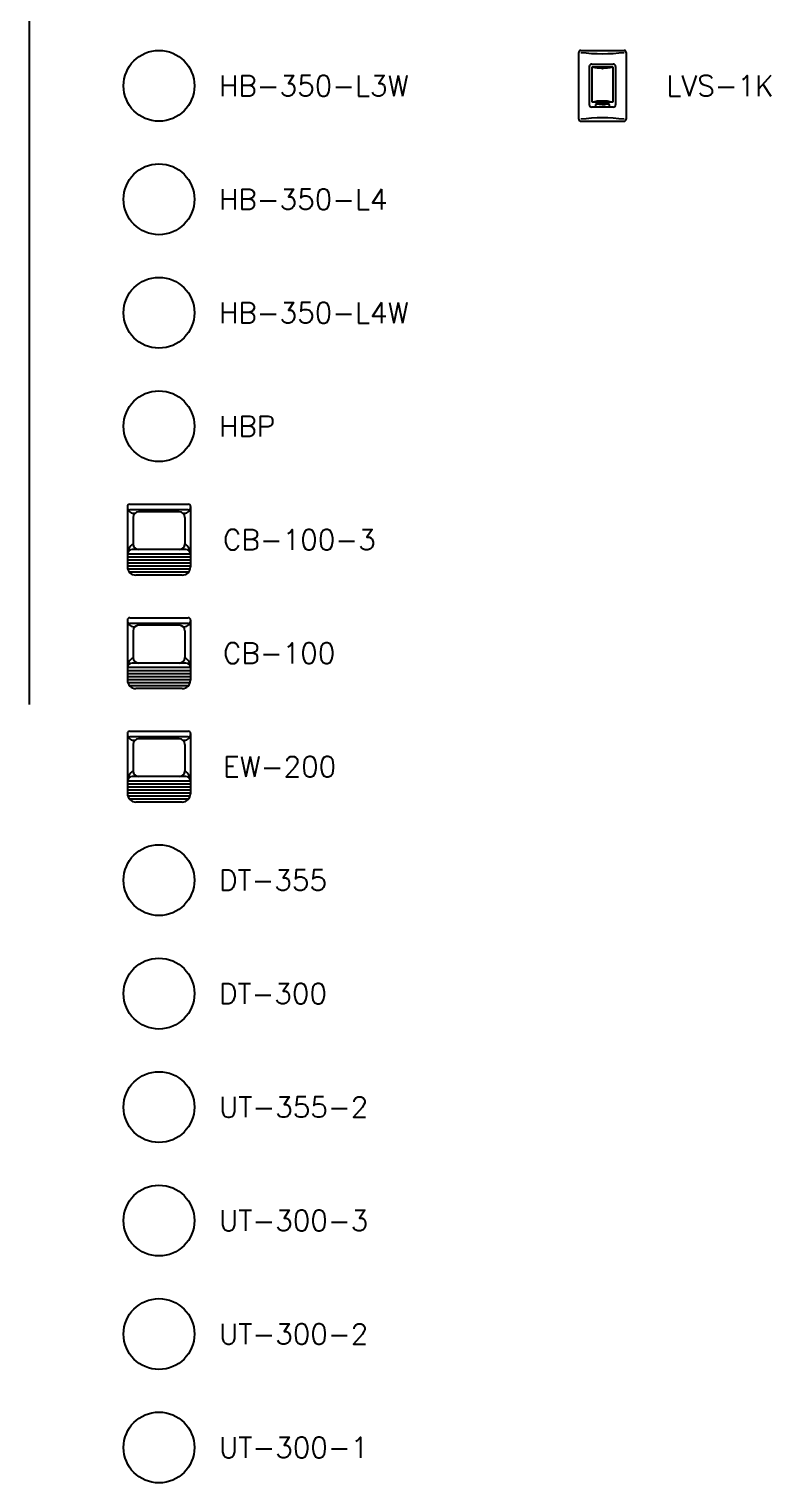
# Model space of a CAD drawing. Header units: inches. Extents: x -179 to 78, y 1 to 666.
# Drawn here: x -77.59 to -68.9, y 177.58 to 194.62 of the extents above; entities that cross this region are included whole.
import ezdxf

# ---------------------------------------------------------------- set-up
doc = ezdxf.new("R2010")
doc.units = ezdxf.units.IN
doc.header["$MEASUREMENT"] = 0
doc.styles.add('ROMANS', font='ROMANS.shx')

# ---------------------------------------------------------------- blocks, each defined once
blk = doc.blocks.new('CB-100-3')
for p, q in [((-0.37, 0.388), (-0.37, 0.376)), ((-0.369, 0.373), (-0.369, -0.317)), ((-0.343, 0.415), (0.343, 0.415)), ((0.343, 0.349), (-0.343, 0.349)), ((0.369, 0.373), (0.369, -0.317)), ((0.37, 0.388), (0.37, 0.376)), ((-0.303, 0.261), (-0.303, -0.05)), ((0.238, 0.327), (-0.238, 0.327)), ((0.303, 0.261), (0.303, -0.05)), ((0.369, -0.169), (-0.369, -0.169)), ((0.315, -0.116), (-0.315, -0.116)), ((0.369, -0.205), (-0.369, -0.205)), ((0.369, -0.24), (-0.369, -0.24)), ((0.369, -0.276), (-0.369, -0.276)), ((0.369, -0.311), (-0.369, -0.311)), ((0.365, -0.347), (-0.365, -0.347)), ((0.345, -0.382), (-0.345, -0.382)), ((0.271, -0.415), (-0.271, -0.415))]:
    blk.add_line(p, q)
for centre, radius, start, end in [((-0.343, 0.388), 0.027, 90, 180), ((-0.343, 0.376), 0.027, 180, 270), ((-0.294, 0.386), 0.0762, 189.3383, 280.3118), ((0.294, 0.386), 0.0762, 259.6882, 350.6617), ((0.343, 0.388), 0.027, 0, 90), ((0.343, 0.376), 0.027, 270, 0), ((-0.238, 0.261), 0.0657, 90, 180), ((0.238, 0.261), 0.0657, 0, 90), ((-0.228, -0.17), 0.142, 122.1791, 180.2423), ((-0.315, -0.17), 0.0548, 90, 180), ((-0.238, -0.05), 0.0657, 180, 270), ((0.238, -0.05), 0.0657, 270, 0), ((0.228, -0.17), 0.142, 359.7577, 57.8209), ((0.315, -0.17), 0.0548, 0, 90), ((-0.271, -0.317), 0.0983, 180, 270), ((0.271, -0.317), 0.0983, 270, 0)]:
    blk.add_arc(centre, radius, start, end)
at = {"insert": (0.75, 0), "char_height": 0.24, "width": 5.724, "attachment_point": 4, "style": 'ROMANS'}
blk.add_mtext('CB-100-3', dxfattribs=at)
blk = doc.blocks.new('EW-200')
for p, q in [((-0.37, 0.388), (-0.37, 0.376)), ((-0.369, 0.373), (-0.369, -0.317)), ((-0.343, 0.415), (0.343, 0.415)), ((0.343, 0.349), (-0.343, 0.349)), ((0.369, 0.373), (0.369, -0.317)), ((0.37, 0.388), (0.37, 0.376)), ((-0.303, 0.261), (-0.303, -0.05)), ((0.238, 0.327), (-0.238, 0.327)), ((0.303, 0.261), (0.303, -0.05)), ((0.369, -0.169), (-0.369, -0.169)), ((0.315, -0.116), (-0.315, -0.116)), ((0.369, -0.205), (-0.369, -0.205)), ((0.369, -0.24), (-0.369, -0.24)), ((0.369, -0.276), (-0.369, -0.276)), ((0.369, -0.311), (-0.369, -0.311)), ((0.365, -0.347), (-0.365, -0.347)), ((0.345, -0.382), (-0.345, -0.382)), ((0.271, -0.415), (-0.271, -0.415))]:
    blk.add_line(p, q)
for centre, radius, start, end in [((-0.343, 0.388), 0.027, 90, 180), ((-0.343, 0.376), 0.027, 180, 270), ((-0.294, 0.386), 0.0762, 189.3383, 280.3118), ((0.294, 0.386), 0.0762, 259.6882, 350.6617), ((0.343, 0.388), 0.027, 0, 90), ((0.343, 0.376), 0.027, 270, 0), ((-0.238, 0.261), 0.0657, 90, 180), ((0.238, 0.261), 0.0657, 0, 90), ((-0.228, -0.17), 0.142, 122.1791, 180.2423), ((-0.315, -0.17), 0.0548, 90, 180), ((-0.238, -0.05), 0.0657, 180, 270), ((0.238, -0.05), 0.0657, 270, 0), ((0.228, -0.17), 0.142, 359.7577, 57.8209), ((0.315, -0.17), 0.0548, 0, 90), ((-0.271, -0.317), 0.0983, 180, 270), ((0.271, -0.317), 0.0983, 270, 0)]:
    blk.add_arc(centre, radius, start, end)
at = {"insert": (0.75, 0), "char_height": 0.24, "width": 5.724, "attachment_point": 4, "style": 'ROMANS'}
blk.add_mtext('EW-200', dxfattribs=at)
blk = doc.blocks.new('HB-350-L3W')
blk.add_circle((0, 0), 0.415)
at = {"style": 'ROMANS'}
blk.add_text('HB-350-L3W', height=0.24, dxfattribs=at).set_placement((0.704, -0.12))
blk = doc.blocks.new('HB-350-L4')
blk.add_circle((0, 0), 0.415)
at = {"style": 'ROMANS'}
blk.add_text('HB-350-L4', height=0.24, dxfattribs=at).set_placement((0.704, -0.12))
blk = doc.blocks.new('HB-350-L4W')
blk.add_circle((0, 0), 0.415)
at = {"style": 'ROMANS'}
blk.add_text('HB-350-L4W', height=0.24, dxfattribs=at).set_placement((0.704, -0.12))
blk = doc.blocks.new('HBP')
blk.add_circle((0, 0), 0.415)
at = {"style": 'ROMANS'}
blk.add_text('HBP', height=0.24, dxfattribs=at).set_placement((0.704, -0.12))
blk = doc.blocks.new('DT-355')
blk.add_circle((0, 0), 0.415)
at = {"style": 'ROMANS'}
blk.add_text('DT-355', height=0.24, dxfattribs=at).set_placement((0.704, -0.12))
blk = doc.blocks.new('DT-300')
blk.add_circle((0, 0), 0.415)
at = {"style": 'ROMANS'}
blk.add_text('DT-300', height=0.24, dxfattribs=at).set_placement((0.704, -0.12))
blk = doc.blocks.new('LVS-1K')
h = blk.add_hatch(color=256)
edge = h.paths.add_edge_path()
edge.add_spline(control_points=[(-0.028, -0.232), (-0.028, -0.233), (-0.028, -0.235), (-0.028, -0.236), (-0.028, -0.236), (-0.028, -0.236), (-0.028, -0.236), (-0.028, -0.236), (-0.028, -0.236), (-0.028, -0.235), (-0.028, -0.234), (-0.027, -0.233), (-0.027, -0.232), (-0.027, -0.232), (-0.025, -0.226), (-0.025, -0.226), (-0.025, -0.226), (-0.023, -0.226), (-0.023, -0.226), (-0.023, -0.226), (-0.027, -0.238), (-0.027, -0.238), (-0.027, -0.238), (-0.03, -0.238), (-0.03, -0.238), (-0.03, -0.238), (-0.03, -0.233), (-0.03, -0.233), (-0.029, -0.232), (-0.029, -0.231), (-0.029, -0.23), (-0.029, -0.23), (-0.029, -0.23), (-0.029, -0.23), (-0.03, -0.231), (-0.03, -0.232), (-0.03, -0.233), (-0.03, -0.233), (-0.032, -0.238), (-0.032, -0.238), (-0.032, -0.238), (-0.035, -0.238), (-0.035, -0.238), (-0.035, -0.238), (-0.034, -0.226), (-0.034, -0.226), (-0.034, -0.226), (-0.032, -0.226), (-0.032, -0.226), (-0.032, -0.226), (-0.033, -0.232), (-0.033, -0.232), (-0.033, -0.233), (-0.033, -0.234), (-0.033, -0.235), (-0.033, -0.236), (-0.033, -0.236), (-0.033, -0.236), (-0.033, -0.236), (-0.033, -0.236), (-0.033, -0.236), (-0.033, -0.235), (-0.032, -0.233), (-0.032, -0.232), (-0.032, -0.232), (-0.029, -0.226), (-0.029, -0.226), (-0.029, -0.226), (-0.028, -0.226), (-0.028, -0.226), (-0.028, -0.226), (-0.028, -0.232), (-0.028, -0.232)], knot_values=[0, 0, 0, 0, 1, 1, 1, 2, 2, 2, 3, 3, 3, 4, 4, 4, 5, 5, 5, 6, 6, 6, 7, 7, 7, 8, 8, 8, 9, 9, 9, 10, 10, 10, 11, 11, 11, 12, 12, 12, 13, 13, 13, 14, 14, 14, 15, 15, 15, 16, 16, 16, 17, 17, 17, 18, 18, 18, 19, 19, 19, 20, 20, 20, 21, 21, 21, 22, 22, 22, 23, 23, 23, 24, 24, 24, 24], degree=3, periodic=0)
h = blk.add_hatch(color=256)
edge = h.paths.add_edge_path()
edge.add_spline(control_points=[(-0.018, -0.238), (-0.018, -0.237), (-0.018, -0.237), (-0.018, -0.236), (-0.018, -0.236), (-0.017, -0.231), (-0.017, -0.231), (-0.017, -0.23), (-0.017, -0.229), (-0.019, -0.229), (-0.022, -0.229), (-0.023, -0.23), (-0.023, -0.232), (-0.023, -0.232), (-0.021, -0.232), (-0.021, -0.232), (-0.021, -0.231), (-0.021, -0.23), (-0.02, -0.23), (-0.019, -0.23), (-0.019, -0.23), (-0.019, -0.231), (-0.019, -0.232), (-0.019, -0.232), (-0.02, -0.232), (-0.022, -0.233), (-0.023, -0.233), (-0.024, -0.235), (-0.024, -0.237), (-0.024, -0.238), (-0.022, -0.238), (-0.021, -0.238), (-0.021, -0.237), (-0.02, -0.237), (-0.02, -0.237), (-0.02, -0.237), (-0.02, -0.237), (-0.02, -0.237), (-0.02, -0.237), (-0.02, -0.238), (-0.02, -0.238), (-0.018, -0.238), (-0.018, -0.238)], knot_values=[0, 0, 0, 0, 1, 1, 1, 2, 2, 2, 3, 3, 3, 4, 4, 4, 5, 5, 5, 6, 6, 6, 7, 7, 7, 8, 8, 8, 9, 9, 9, 10, 10, 10, 11, 11, 11, 12, 12, 12, 13, 13, 13, 14, 14, 14, 14], degree=3, periodic=0)
edge = h.paths.add_edge_path()
edge.add_spline(control_points=[(-0.02, -0.234), (-0.02, -0.235), (-0.02, -0.236), (-0.021, -0.236), (-0.022, -0.236), (-0.022, -0.236), (-0.022, -0.235), (-0.022, -0.235), (-0.022, -0.234), (-0.021, -0.234), (-0.021, -0.234), (-0.02, -0.233), (-0.019, -0.233), (-0.019, -0.233), (-0.02, -0.234), (-0.02, -0.234)], knot_values=[0, 0, 0, 0, 1, 1, 1, 2, 2, 2, 3, 3, 3, 4, 4, 4, 5, 5, 5, 5], degree=3, periodic=0)
h = blk.add_hatch(color=256)
edge = h.paths.add_edge_path()
edge.add_spline(control_points=[(-0.014, -0.238), (-0.015, -0.238), (-0.016, -0.238), (-0.016, -0.236), (-0.016, -0.236), (-0.015, -0.231), (-0.015, -0.231), (-0.015, -0.231), (-0.016, -0.231), (-0.016, -0.231), (-0.016, -0.231), (-0.015, -0.229), (-0.015, -0.229), (-0.015, -0.229), (-0.015, -0.229), (-0.015, -0.229), (-0.015, -0.229), (-0.014, -0.227), (-0.014, -0.227), (-0.014, -0.227), (-0.012, -0.227), (-0.012, -0.227), (-0.012, -0.227), (-0.013, -0.229), (-0.013, -0.229), (-0.013, -0.229), (-0.012, -0.229), (-0.012, -0.229), (-0.012, -0.229), (-0.012, -0.231), (-0.012, -0.231), (-0.012, -0.231), (-0.013, -0.231), (-0.013, -0.231), (-0.013, -0.231), (-0.014, -0.236), (-0.014, -0.236), (-0.014, -0.236), (-0.013, -0.236), (-0.013, -0.236), (-0.013, -0.236), (-0.014, -0.238), (-0.014, -0.238)], knot_values=[0, 0, 0, 0, 1, 1, 1, 2, 2, 2, 3, 3, 3, 4, 4, 4, 5, 5, 5, 6, 6, 6, 7, 7, 7, 8, 8, 8, 9, 9, 9, 10, 10, 10, 11, 11, 11, 12, 12, 12, 13, 13, 13, 14, 14, 14, 14], degree=3, periodic=0)
h = blk.add_hatch(color=256)
edge = h.paths.add_edge_path()
edge.add_spline(control_points=[(-0.009, -0.238), (-0.011, -0.238), (-0.012, -0.238), (-0.012, -0.236), (-0.012, -0.236), (-0.011, -0.231), (-0.011, -0.231), (-0.011, -0.231), (-0.011, -0.231), (-0.011, -0.231), (-0.011, -0.231), (-0.011, -0.229), (-0.011, -0.229), (-0.011, -0.229), (-0.01, -0.229), (-0.01, -0.229), (-0.01, -0.229), (-0.01, -0.227), (-0.01, -0.227), (-0.01, -0.227), (-0.008, -0.227), (-0.008, -0.227), (-0.008, -0.227), (-0.008, -0.229), (-0.008, -0.229), (-0.008, -0.229), (-0.008, -0.229), (-0.008, -0.229), (-0.008, -0.229), (-0.008, -0.231), (-0.008, -0.231), (-0.008, -0.231), (-0.009, -0.231), (-0.009, -0.231), (-0.009, -0.231), (-0.01, -0.236), (-0.01, -0.236), (-0.01, -0.236), (-0.009, -0.236), (-0.009, -0.236), (-0.009, -0.236), (-0.009, -0.238), (-0.009, -0.238)], knot_values=[0, 0, 0, 0, 1, 1, 1, 2, 2, 2, 3, 3, 3, 4, 4, 4, 5, 5, 5, 6, 6, 6, 7, 7, 7, 8, 8, 8, 9, 9, 9, 10, 10, 10, 11, 11, 11, 12, 12, 12, 13, 13, 13, 14, 14, 14, 14], degree=3, periodic=0)
h = blk.add_hatch(color=256)
edge = h.paths.add_edge_path()
edge.add_spline(control_points=[(0, -0.23), (0, -0.229), (0, -0.228), (-0.001, -0.228), (-0.001, -0.228), (-0.002, -0.228), (-0.002, -0.229), (-0.002, -0.23), (-0.002, -0.23), (-0.001, -0.23), (-0.001, -0.231), (0, -0.232), (0.001, -0.232), (0.002, -0.233), (0.002, -0.234), (0.001, -0.235), (0.001, -0.237), (-0.001, -0.238), (-0.003, -0.238), (-0.005, -0.238), (-0.006, -0.237), (-0.006, -0.234), (-0.006, -0.234), (-0.005, -0.234), (-0.005, -0.234), (-0.005, -0.234), (-0.003, -0.234), (-0.003, -0.234), (-0.003, -0.234), (-0.003, -0.234), (-0.003, -0.234), (-0.004, -0.235), (-0.004, -0.236), (-0.002, -0.236), (-0.002, -0.236), (-0.001, -0.236), (-0.001, -0.235), (-0.001, -0.234), (-0.001, -0.234), (-0.001, -0.233), (-0.002, -0.233), (-0.004, -0.232), (-0.004, -0.231), (-0.004, -0.23), (-0.004, -0.23), (-0.004, -0.229), (-0.004, -0.227), (-0.003, -0.226), (0, -0.226), (0.003, -0.226), (0.002, -0.229), (0.002, -0.23), (0.002, -0.23), (0, -0.23), (0, -0.23)], knot_values=[0, 0, 0, 0, 1, 1, 1, 2, 2, 2, 3, 3, 3, 4, 4, 4, 5, 5, 5, 6, 6, 6, 7, 7, 7, 8, 8, 8, 9, 9, 9, 10, 10, 10, 11, 11, 11, 12, 12, 12, 13, 13, 13, 14, 14, 14, 15, 15, 15, 16, 16, 16, 17, 17, 17, 18, 18, 18, 18], degree=3, periodic=0)
h = blk.add_hatch(color=256)
edge = h.paths.add_edge_path(flags=16)
edge.add_spline(control_points=[(0.005, -0.238), (0.004, -0.238), (0.002, -0.238), (0.003, -0.236), (0.003, -0.236), (0.004, -0.231), (0.004, -0.231), (0.004, -0.231), (0.003, -0.231), (0.003, -0.231), (0.003, -0.231), (0.003, -0.229), (0.003, -0.229), (0.003, -0.229), (0.004, -0.229), (0.004, -0.229), (0.004, -0.229), (0.005, -0.227), (0.005, -0.227), (0.005, -0.227), (0.007, -0.227), (0.007, -0.227), (0.007, -0.227), (0.006, -0.229), (0.006, -0.229), (0.006, -0.229), (0.007, -0.229), (0.007, -0.229), (0.007, -0.229), (0.007, -0.231), (0.007, -0.231), (0.007, -0.231), (0.006, -0.231), (0.006, -0.231), (0.006, -0.231), (0.005, -0.236), (0.005, -0.236), (0.005, -0.236), (0.005, -0.236), (0.006, -0.236), (0.006, -0.236), (0.005, -0.238), (0.005, -0.238)], knot_values=[0, 0, 0, 0, 1, 1, 1, 2, 2, 2, 3, 3, 3, 4, 4, 4, 5, 5, 5, 6, 6, 6, 7, 7, 7, 8, 8, 8, 9, 9, 9, 10, 10, 10, 11, 11, 11, 12, 12, 12, 13, 13, 13, 14, 14, 14, 14], degree=3, periodic=0)
h = blk.add_hatch(color=256)
edge = h.paths.add_edge_path(flags=16)
edge.add_spline(control_points=[(0.009, -0.238), (0.012, -0.238), (0.013, -0.237), (0.013, -0.234), (0.014, -0.231), (0.014, -0.229), (0.011, -0.229), (0.008, -0.229), (0.008, -0.231), (0.007, -0.234), (0.007, -0.237), (0.007, -0.238), (0.009, -0.238)], knot_values=[0, 0, 0, 0, 1, 1, 1, 2, 2, 2, 3, 3, 3, 4, 4, 4, 4], degree=3, periodic=0)
edge = h.paths.add_edge_path(flags=16)
edge.add_spline(control_points=[(0.009, -0.232), (0.01, -0.231), (0.01, -0.23), (0.011, -0.23), (0.012, -0.23), (0.012, -0.231), (0.012, -0.232), (0.012, -0.232), (0.011, -0.235), (0.011, -0.235), (0.011, -0.236), (0.011, -0.236), (0.01, -0.236), (0.009, -0.236), (0.009, -0.236), (0.009, -0.235), (0.009, -0.235), (0.009, -0.232), (0.009, -0.232)], knot_values=[0, 0, 0, 0, 1, 1, 1, 2, 2, 2, 3, 3, 3, 4, 4, 4, 5, 5, 5, 6, 6, 6, 6], degree=3, periodic=0)
h = blk.add_hatch(color=256)
edge = h.paths.add_edge_path(flags=16)
edge.add_spline(control_points=[(0.018, -0.229), (0.018, -0.229), (0.016, -0.229), (0.016, -0.229), (0.016, -0.229), (0.013, -0.241), (0.013, -0.241), (0.013, -0.241), (0.015, -0.241), (0.015, -0.241), (0.015, -0.241), (0.016, -0.237), (0.016, -0.237), (0.016, -0.237), (0.016, -0.237), (0.016, -0.237), (0.016, -0.238), (0.017, -0.238), (0.018, -0.238), (0.019, -0.238), (0.02, -0.236), (0.02, -0.235), (0.02, -0.235), (0.021, -0.232), (0.021, -0.232), (0.021, -0.23), (0.021, -0.229), (0.019, -0.229), (0.019, -0.229), (0.018, -0.229), (0.018, -0.23), (0.018, -0.23), (0.017, -0.23), (0.017, -0.23), (0.017, -0.23), (0.018, -0.229), (0.018, -0.229)], knot_values=[0, 0, 0, 0, 1, 1, 1, 2, 2, 2, 3, 3, 3, 4, 4, 4, 5, 5, 5, 6, 6, 6, 7, 7, 7, 8, 8, 8, 9, 9, 9, 10, 10, 10, 11, 11, 11, 12, 12, 12, 12], degree=3, periodic=0)
edge = h.paths.add_edge_path(flags=16)
edge.add_spline(control_points=[(0.017, -0.232), (0.017, -0.232), (0.017, -0.23), (0.018, -0.23), (0.019, -0.23), (0.019, -0.231), (0.019, -0.232), (0.019, -0.232), (0.018, -0.235), (0.018, -0.235), (0.018, -0.236), (0.018, -0.236), (0.017, -0.236), (0.016, -0.236), (0.016, -0.236), (0.016, -0.235), (0.016, -0.235), (0.017, -0.232), (0.017, -0.232)], knot_values=[0, 0, 0, 0, 1, 1, 1, 2, 2, 2, 3, 3, 3, 4, 4, 4, 5, 5, 5, 6, 6, 6, 6], degree=3, periodic=0)
h = blk.add_hatch(color=256)
edge = h.paths.add_edge_path(flags=16)
edge.add_spline(control_points=[(0.025, -0.229), (0.025, -0.229), (0.023, -0.229), (0.023, -0.229), (0.023, -0.229), (0.021, -0.241), (0.021, -0.241), (0.021, -0.241), (0.023, -0.241), (0.023, -0.241), (0.023, -0.241), (0.023, -0.237), (0.023, -0.237), (0.023, -0.237), (0.023, -0.237), (0.023, -0.237), (0.024, -0.238), (0.024, -0.238), (0.025, -0.238), (0.027, -0.238), (0.027, -0.236), (0.028, -0.235), (0.028, -0.235), (0.028, -0.232), (0.028, -0.232), (0.029, -0.23), (0.028, -0.229), (0.027, -0.229), (0.026, -0.229), (0.026, -0.229), (0.025, -0.23), (0.025, -0.23), (0.025, -0.23), (0.025, -0.23), (0.025, -0.23), (0.025, -0.229), (0.025, -0.229)], knot_values=[0, 0, 0, 0, 1, 1, 1, 2, 2, 2, 3, 3, 3, 4, 4, 4, 5, 5, 5, 6, 6, 6, 7, 7, 7, 8, 8, 8, 9, 9, 9, 10, 10, 10, 11, 11, 11, 12, 12, 12, 12], degree=3, periodic=0)
edge = h.paths.add_edge_path(flags=16)
edge.add_spline(control_points=[(0.024, -0.232), (0.025, -0.232), (0.025, -0.23), (0.026, -0.23), (0.027, -0.23), (0.026, -0.231), (0.026, -0.232), (0.026, -0.232), (0.026, -0.235), (0.026, -0.235), (0.026, -0.236), (0.025, -0.236), (0.025, -0.236), (0.024, -0.236), (0.024, -0.236), (0.024, -0.235), (0.024, -0.235), (0.024, -0.232), (0.024, -0.232)], knot_values=[0, 0, 0, 0, 1, 1, 1, 2, 2, 2, 3, 3, 3, 4, 4, 4, 5, 5, 5, 6, 6, 6, 6], degree=3, periodic=0)
h = blk.add_hatch(color=256)
edge = h.paths.add_edge_path(flags=16)
edge.add_spline(control_points=[(0.03, -0.234), (0.029, -0.237), (0.03, -0.238), (0.032, -0.238), (0.034, -0.238), (0.035, -0.237), (0.035, -0.235), (0.035, -0.235), (0.033, -0.235), (0.033, -0.235), (0.033, -0.236), (0.033, -0.236), (0.032, -0.236), (0.031, -0.236), (0.031, -0.236), (0.031, -0.235), (0.031, -0.235), (0.032, -0.234), (0.032, -0.234), (0.032, -0.234), (0.036, -0.234), (0.036, -0.234), (0.036, -0.234), (0.036, -0.233), (0.036, -0.233), (0.036, -0.23), (0.036, -0.229), (0.034, -0.229), (0.032, -0.229), (0.03, -0.23), (0.03, -0.232), (0.03, -0.232), (0.03, -0.234), (0.03, -0.234)], knot_values=[0, 0, 0, 0, 1, 1, 1, 2, 2, 2, 3, 3, 3, 4, 4, 4, 5, 5, 5, 6, 6, 6, 7, 7, 7, 8, 8, 8, 9, 9, 9, 10, 10, 10, 11, 11, 11, 11], degree=3, periodic=0)
edge = h.paths.add_edge_path()
edge.add_spline(control_points=[(0.032, -0.232), (0.032, -0.232), (0.032, -0.232), (0.032, -0.232), (0.032, -0.231), (0.032, -0.23), (0.033, -0.23), (0.034, -0.23), (0.034, -0.231), (0.034, -0.232), (0.034, -0.232), (0.034, -0.232), (0.034, -0.232), (0.034, -0.232), (0.032, -0.232), (0.032, -0.232)], knot_values=[0, 0, 0, 0, 1, 1, 1, 2, 2, 2, 3, 3, 3, 4, 4, 4, 5, 5, 5, 5], degree=3, periodic=0)
h = blk.add_hatch(color=256)
edge = h.paths.add_edge_path()
edge.add_spline(control_points=[(0.04, -0.231), (0.04, -0.231), (0.04, -0.231), (0.04, -0.231), (0.04, -0.23), (0.041, -0.23), (0.041, -0.229), (0.042, -0.229), (0.042, -0.229), (0.042, -0.229), (0.042, -0.229), (0.042, -0.231), (0.042, -0.231), (0.041, -0.231), (0.04, -0.231), (0.039, -0.233), (0.039, -0.233), (0.038, -0.238), (0.038, -0.238), (0.038, -0.238), (0.036, -0.238), (0.036, -0.238), (0.036, -0.238), (0.038, -0.229), (0.038, -0.229), (0.038, -0.229), (0.04, -0.229), (0.04, -0.229), (0.04, -0.229), (0.04, -0.231), (0.04, -0.231)], knot_values=[0, 0, 0, 0, 1, 1, 1, 2, 2, 2, 3, 3, 3, 4, 4, 4, 5, 5, 5, 6, 6, 6, 7, 7, 7, 8, 8, 8, 9, 9, 9, 10, 10, 10, 10], degree=3, periodic=0)
for p, q in [((-0.277, -0.392), (-0.277, 0.392)), ((-0.254, 0.415), (0.254, 0.415)), ((0.277, 0.392), (0.277, -0.392)), ((-0.154, 0.227), (-0.154, -0.221)), ((-0.154, 0.227), (-0.154, -0.221)), ((-0.126, 0.255), (0.126, 0.255)), ((-0.126, 0.255), (0.126, 0.255)), ((-0.12, -0.191), (-0.12, 0.221)), ((-0.12, 0.221), (0.12, 0.221)), ((-0.008, 0.207), (-0.008, 0.205)), ((0.008, 0.207), (0.008, 0.205)), ((0.12, 0.221), (0.12, -0.191)), ((0.154, 0.227), (0.154, -0.221)), ((0.154, 0.227), (0.154, -0.221)), ((0.126, -0.249), (-0.126, -0.249)), ((0.126, -0.249), (-0.126, -0.249)), ((0.12, -0.191), (-0.12, -0.191)), ((-0.08, -0.22), (-0.08, -0.249)), ((0.074, -0.214), (-0.074, -0.214)), ((0.08, -0.22), (0.08, -0.249)), ((-0.254, -0.415), (0.254, -0.415))]:
    blk.add_line(p, q)
for centre, radius, start, end in [((-0.254, 0.392), 0.0227, 90, 180), ((0, 2.394), 2.018, 262.7571, 277.2429), ((0.254, 0.392), 0.0227, 0, 90), ((-0.126, 0.227), 0.0279, 90, 180), ((-0.126, 0.227), 0.0279, 90, 180), ((0, 0.727), 0.519, 256.6482, 283.3518), ((0, 0.218), 0.0151, 238.6629, 301.3371), ((0.126, 0.227), 0.0279, 0, 90), ((0.126, 0.227), 0.0279, 0, 90), ((-0.126, -0.221), 0.0279, 180, 270), ((-0.126, -0.221), 0.0279, 180, 270), ((0, -0.697), 0.519, 76.6482, 103.3518), ((-0.074, -0.22), 0.00564, 90, 180), ((0.074, -0.22), 0.00564, 0, 90), ((0.126, -0.221), 0.0279, 270, 0), ((0.126, -0.221), 0.0279, 270, 0), ((-0.254, -0.392), 0.0227, 180, 270), ((0, -2.394), 2.018, 82.7571, 97.2429), ((0.254, -0.392), 0.0227, 270, 0)]:
    blk.add_arc(centre, radius, start, end)
at = {"insert": (0.75, 0), "char_height": 0.24, "width": 5.724, "attachment_point": 4, "style": 'ROMANS'}
blk.add_mtext('LVS-1K', dxfattribs=at)
blk = doc.blocks.new('UT-300-3')
blk.add_circle((0, 0), 0.415)
at = {"style": 'ROMANS'}
blk.add_text('UT-300-3', height=0.24, dxfattribs=at).set_placement((0.704, -0.12))
blk = doc.blocks.new('UT-300-2')
blk.add_circle((0, 0), 0.415)
at = {"style": 'ROMANS'}
blk.add_text('UT-300-2', height=0.24, dxfattribs=at).set_placement((0.704, -0.12))
blk = doc.blocks.new('UT-300-1')
blk.add_circle((0, 0), 0.415)
at = {"style": 'ROMANS'}
blk.add_text('UT-300-1', height=0.24, dxfattribs=at).set_placement((0.704, -0.12))
blk = doc.blocks.new('UT-355-2')
blk.add_circle((0, 0), 0.415)
at = {"style": 'ROMANS'}
blk.add_text('UT-355-2', height=0.24, dxfattribs=at).set_placement((0.704, -0.12))
blk = doc.blocks.new('CB-100')
for p, q in [((-0.37, 0.388), (-0.37, 0.376)), ((-0.369, 0.373), (-0.369, -0.317)), ((-0.343, 0.415), (0.343, 0.415)), ((0.343, 0.349), (-0.343, 0.349)), ((0.369, 0.373), (0.369, -0.317)), ((0.37, 0.388), (0.37, 0.376)), ((-0.303, 0.261), (-0.303, -0.05)), ((0.238, 0.327), (-0.238, 0.327)), ((0.303, 0.261), (0.303, -0.05)), ((0.369, -0.169), (-0.369, -0.169)), ((0.315, -0.116), (-0.315, -0.116)), ((0.369, -0.205), (-0.369, -0.205)), ((0.369, -0.24), (-0.369, -0.24)), ((0.369, -0.276), (-0.369, -0.276)), ((0.369, -0.311), (-0.369, -0.311)), ((0.365, -0.347), (-0.365, -0.347)), ((0.345, -0.382), (-0.345, -0.382)), ((0.271, -0.415), (-0.271, -0.415))]:
    blk.add_line(p, q)
for centre, radius, start, end in [((-0.343, 0.388), 0.027, 90, 180), ((-0.343, 0.376), 0.027, 180, 270), ((-0.294, 0.386), 0.0762, 189.3383, 280.3118), ((0.294, 0.386), 0.0762, 259.6882, 350.6617), ((0.343, 0.388), 0.027, 0, 90), ((0.343, 0.376), 0.027, 270, 0), ((-0.238, 0.261), 0.0657, 90, 180), ((0.238, 0.261), 0.0657, 0, 90), ((-0.228, -0.17), 0.142, 122.1791, 180.2423), ((-0.315, -0.17), 0.0548, 90, 180), ((-0.238, -0.05), 0.0657, 180, 270), ((0.238, -0.05), 0.0657, 270, 0), ((0.228, -0.17), 0.142, 359.7577, 57.8209), ((0.315, -0.17), 0.0548, 0, 90), ((-0.271, -0.317), 0.0983, 180, 270), ((0.271, -0.317), 0.0983, 270, 0)]:
    blk.add_arc(centre, radius, start, end)
at = {"insert": (0.75, 0), "char_height": 0.24, "width": 5.724, "attachment_point": 4, "style": 'ROMANS'}
blk.add_mtext('CB-100', dxfattribs=at)

msp = doc.modelspace()

# ---------------------------------------------------------------- linework, layer by layer
msp.add_line((-77.59126, 210.83471), (-77.59126, 186.70928))

# ---------------------------------------------------------------- block references
for name, p in [('HB-350-L3W', (-76.06918, 193.95971)), ('LVS-1K', (-70.87243, 193.95971)), ('HB-350-L4', (-76.06918, 192.62971)), ('HB-350-L4W', (-76.06918, 191.29971)), ('HBP', (-76.06918, 189.96971)), ('CB-100-3', (-76.06917, 188.63971)), ('CB-100', (-76.06917, 187.30971)), ('EW-200', (-76.06917, 185.97971)), ('DT-355', (-76.06918, 184.64971)), ('DT-300', (-76.06918, 183.31971)), ('UT-355-2', (-76.06918, 181.98971)), ('UT-300-3', (-76.06918, 180.65971)), ('UT-300-2', (-76.06918, 179.32971)), ('UT-300-1', (-76.06918, 177.99971))]:
    msp.add_blockref(name, p)

doc.saveas('drawing.dxf')
